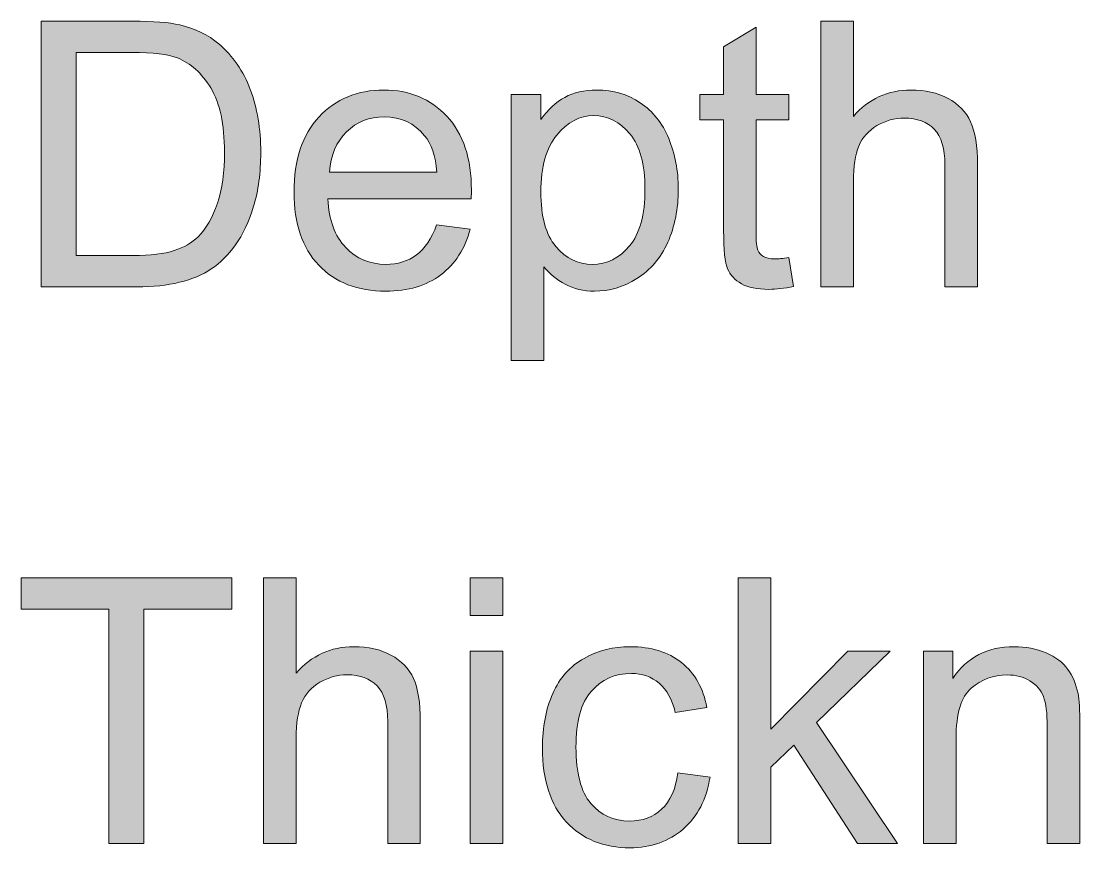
# Model space of a CAD drawing. Header units: inches. Extents: x 0.2 to 13, y -17.3 to -0.1.
# Drawn here: x 0.3106 to 0.7861, y -1.9678 to -1.5965 of the extents above; entities that cross this region are included whole.
import ezdxf

# ---------------------------------------------------------------- set-up
doc = ezdxf.new("R2010")
doc.units = ezdxf.units.IN
doc.header["$MEASUREMENT"] = 0
doc.layers.add('Layer 1', color=7, linetype='Continuous')

# ---------------------------------------------------------------- blocks, each defined once
blk = doc.blocks.new('block 8')
at = {"layer": 'Layer 1', "true_color": 0xffffff}
h = blk.add_hatch(color=7, dxfattribs=at)
h.dxf.hatch_style = 2
edge = h.paths.add_edge_path()
edge.add_spline(control_points=[(0.31951, -1.71581), (0.31951, -1.71581), (0.31951, -1.59651), (0.31951, -1.59651), (0.31951, -1.59651), (0.36061, -1.59651), (0.36061, -1.59651), (0.36989, -1.59651), (0.37697, -1.59708), (0.38185, -1.59822), (0.38869, -1.59979), (0.39452, -1.60264), (0.39935, -1.60676), (0.40564, -1.61208), (0.41035, -1.61888), (0.41347, -1.62715), (0.41659, -1.63542), (0.41815, -1.64488), (0.41815, -1.65551), (0.41815, -1.66457), (0.41709, -1.6726), (0.41497, -1.6796), (0.41286, -1.6866), (0.41014, -1.69239), (0.40683, -1.69697), (0.40352, -1.70156), (0.3999, -1.70517), (0.39597, -1.7078), (0.39204, -1.71043), (0.38729, -1.71242), (0.38173, -1.71378), (0.37617, -1.71514), (0.36978, -1.71581), (0.36256, -1.71581), (0.36256, -1.71581), (0.31951, -1.71581), (0.31951, -1.71581)], knot_values=[0, 0, 0, 0, 1, 1, 1, 2, 2, 2, 3, 3, 3, 4, 4, 4, 5, 5, 5, 6, 6, 6, 7, 7, 7, 8, 8, 8, 9, 9, 9, 10, 10, 10, 11, 11, 11, 12, 12, 12, 12], degree=3, periodic=1)
edge = h.paths.add_edge_path()
edge.add_spline(control_points=[(0.3353, -1.70173), (0.3353, -1.70173), (0.36077, -1.70173), (0.36077, -1.70173), (0.36864, -1.70173), (0.37481, -1.701), (0.37929, -1.69954), (0.38376, -1.69807), (0.38733, -1.69601), (0.38999, -1.69335), (0.39373, -1.68961), (0.39665, -1.68458), (0.39874, -1.67826), (0.40082, -1.67194), (0.40187, -1.66427), (0.40187, -1.65527), (0.40187, -1.64279), (0.39982, -1.6332), (0.39572, -1.6265), (0.39163, -1.6198), (0.38665, -1.61531), (0.38079, -1.61303), (0.37656, -1.6114), (0.36975, -1.61059), (0.36037, -1.61059), (0.36037, -1.61059), (0.3353, -1.61059), (0.3353, -1.61059), (0.3353, -1.61059), (0.3353, -1.70173), (0.3353, -1.70173)], knot_values=[0, 0, 0, 0, 1, 1, 1, 2, 2, 2, 3, 3, 3, 4, 4, 4, 5, 5, 5, 6, 6, 6, 7, 7, 7, 8, 8, 8, 9, 9, 9, 10, 10, 10, 10], degree=3, periodic=1)
h = blk.add_hatch(color=7, dxfattribs=at)
h.dxf.hatch_style = 2
edge = h.paths.add_edge_path()
edge.add_spline(control_points=[(0.66969, -1.71581), (0.66969, -1.71581), (0.66969, -1.59651), (0.66969, -1.59651), (0.66969, -1.59651), (0.68434, -1.59651), (0.68434, -1.59651), (0.68434, -1.59651), (0.68434, -1.63932), (0.68434, -1.63932), (0.69118, -1.6314), (0.6998, -1.62743), (0.71022, -1.62743), (0.71662, -1.62743), (0.72218, -1.6287), (0.7269, -1.63122), (0.73162, -1.63374), (0.735, -1.63723), (0.73703, -1.64168), (0.73907, -1.64612), (0.74009, -1.65258), (0.74009, -1.66104), (0.74009, -1.66104), (0.74009, -1.71581), (0.74009, -1.71581), (0.74009, -1.71581), (0.72544, -1.71581), (0.72544, -1.71581), (0.72544, -1.71581), (0.72544, -1.66104), (0.72544, -1.66104), (0.72544, -1.65372), (0.72385, -1.64839), (0.72068, -1.64505), (0.7175, -1.64172), (0.71301, -1.64005), (0.70721, -1.64005), (0.70287, -1.64005), (0.69878, -1.64117), (0.69496, -1.64343), (0.69113, -1.64568), (0.68841, -1.64873), (0.68678, -1.65258), (0.68515, -1.65643), (0.68434, -1.66175), (0.68434, -1.66853), (0.68434, -1.66853), (0.68434, -1.71581), (0.68434, -1.71581), (0.68434, -1.71581), (0.66969, -1.71581), (0.66969, -1.71581)], knot_values=[0, 0, 0, 0, 1, 1, 1, 2, 2, 2, 3, 3, 3, 4, 4, 4, 5, 5, 5, 6, 6, 6, 7, 7, 7, 8, 8, 8, 9, 9, 9, 10, 10, 10, 11, 11, 11, 12, 12, 12, 13, 13, 13, 14, 14, 14, 15, 15, 15, 16, 16, 16, 17, 17, 17, 17], degree=3, periodic=1)
h = blk.add_hatch(color=7, dxfattribs=at)
h.dxf.hatch_style = 2
edge = h.paths.add_edge_path()
edge.add_spline(control_points=[(0.65537, -1.70271), (0.65537, -1.70271), (0.65748, -1.71565), (0.65748, -1.71565), (0.65336, -1.71652), (0.64967, -1.71695), (0.64642, -1.71695), (0.6411, -1.71695), (0.63698, -1.71611), (0.63405, -1.71443), (0.63112, -1.71275), (0.62906, -1.71054), (0.62786, -1.7078), (0.62667, -1.70506), (0.62607, -1.69929), (0.62607, -1.6905), (0.62607, -1.6905), (0.62607, -1.64078), (0.62607, -1.64078), (0.62607, -1.64078), (0.61533, -1.64078), (0.61533, -1.64078), (0.61533, -1.64078), (0.61533, -1.62939), (0.61533, -1.62939), (0.61533, -1.62939), (0.62607, -1.62939), (0.62607, -1.62939), (0.62607, -1.62939), (0.62607, -1.60798), (0.62607, -1.60798), (0.62607, -1.60798), (0.64064, -1.5992), (0.64064, -1.5992), (0.64064, -1.5992), (0.64064, -1.62939), (0.64064, -1.62939), (0.64064, -1.62939), (0.65537, -1.62939), (0.65537, -1.62939), (0.65537, -1.62939), (0.65537, -1.64078), (0.65537, -1.64078), (0.65537, -1.64078), (0.64064, -1.64078), (0.64064, -1.64078), (0.64064, -1.64078), (0.64064, -1.69132), (0.64064, -1.69132), (0.64064, -1.6955), (0.6409, -1.69818), (0.64141, -1.69937), (0.64193, -1.70057), (0.64277, -1.70152), (0.64393, -1.70222), (0.6451, -1.70293), (0.64677, -1.70328), (0.64894, -1.70328), (0.65057, -1.70328), (0.65271, -1.70309), (0.65537, -1.70271)], knot_values=[0, 0, 0, 0, 1, 1, 1, 2, 2, 2, 3, 3, 3, 4, 4, 4, 5, 5, 5, 6, 6, 6, 7, 7, 7, 8, 8, 8, 9, 9, 9, 10, 10, 10, 11, 11, 11, 12, 12, 12, 13, 13, 13, 14, 14, 14, 15, 15, 15, 16, 16, 16, 17, 17, 17, 18, 18, 18, 19, 19, 19, 20, 20, 20, 20], degree=3, periodic=1)
h = blk.add_hatch(color=7, dxfattribs=at)
h.dxf.hatch_style = 2
edge = h.paths.add_edge_path()
edge.add_spline(control_points=[(0.49717, -1.68798), (0.49717, -1.68798), (0.5123, -1.68985), (0.5123, -1.68985), (0.50991, -1.6987), (0.50549, -1.70556), (0.49904, -1.71044), (0.49258, -1.71533), (0.48433, -1.71777), (0.4743, -1.71777), (0.46166, -1.71777), (0.45163, -1.71387), (0.44423, -1.70609), (0.43682, -1.6983), (0.43312, -1.68738), (0.43312, -1.67333), (0.43312, -1.65879), (0.43686, -1.64751), (0.44435, -1.63948), (0.45184, -1.63145), (0.46155, -1.62743), (0.47348, -1.62743), (0.48504, -1.62743), (0.49448, -1.63137), (0.5018, -1.63923), (0.50913, -1.6471), (0.51279, -1.65817), (0.51279, -1.67244), (0.51279, -1.67331), (0.51276, -1.67461), (0.51271, -1.67634), (0.51271, -1.67634), (0.44826, -1.67634), (0.44826, -1.67634), (0.4488, -1.68584), (0.45148, -1.69311), (0.45631, -1.69815), (0.46114, -1.7032), (0.46716, -1.70572), (0.47438, -1.70572), (0.47975, -1.70572), (0.48433, -1.70431), (0.48813, -1.70149), (0.49193, -1.69867), (0.49494, -1.69417), (0.49717, -1.68798)], knot_values=[0, 0, 0, 0, 1, 1, 1, 2, 2, 2, 3, 3, 3, 4, 4, 4, 5, 5, 5, 6, 6, 6, 7, 7, 7, 8, 8, 8, 9, 9, 9, 10, 10, 10, 11, 11, 11, 12, 12, 12, 13, 13, 13, 14, 14, 14, 15, 15, 15, 15], degree=3, periodic=1)
edge = h.paths.add_edge_path()
edge.add_spline(control_points=[(0.44907, -1.6643), (0.44907, -1.6643), (0.49733, -1.6643), (0.49733, -1.6643), (0.49668, -1.65703), (0.49483, -1.65158), (0.49179, -1.64794), (0.48713, -1.6423), (0.48108, -1.63948), (0.47365, -1.63948), (0.46692, -1.63948), (0.46126, -1.64173), (0.45668, -1.64623), (0.45209, -1.65074), (0.44956, -1.65676), (0.44907, -1.6643)], knot_values=[0, 0, 0, 0, 1, 1, 1, 2, 2, 2, 3, 3, 3, 4, 4, 4, 5, 5, 5, 5], degree=3, periodic=1)
h = blk.add_hatch(color=7, dxfattribs=at)
h.dxf.hatch_style = 2
edge = h.paths.add_edge_path()
edge.add_spline(control_points=[(0.53069, -1.74894), (0.53069, -1.74894), (0.53069, -1.62939), (0.53069, -1.62939), (0.53069, -1.62939), (0.54404, -1.62939), (0.54404, -1.62939), (0.54404, -1.62939), (0.54404, -1.64062), (0.54404, -1.64062), (0.54719, -1.63622), (0.55074, -1.63293), (0.5547, -1.63073), (0.55866, -1.62853), (0.56346, -1.62743), (0.56911, -1.62743), (0.57648, -1.62743), (0.58299, -1.62933), (0.58864, -1.63313), (0.59428, -1.63693), (0.59854, -1.64229), (0.60141, -1.6492), (0.60429, -1.65612), (0.60573, -1.6637), (0.60573, -1.67195), (0.60573, -1.68079), (0.60414, -1.68875), (0.60097, -1.69583), (0.59779, -1.70291), (0.59318, -1.70834), (0.58713, -1.71211), (0.58108, -1.71588), (0.57472, -1.71777), (0.56805, -1.71777), (0.56316, -1.71777), (0.55878, -1.71674), (0.5549, -1.71467), (0.55103, -1.71261), (0.54784, -1.71001), (0.54534, -1.70686), (0.54534, -1.70686), (0.54534, -1.74894), (0.54534, -1.74894), (0.54534, -1.74894), (0.53069, -1.74894), (0.53069, -1.74894)], knot_values=[0, 0, 0, 0, 1, 1, 1, 2, 2, 2, 3, 3, 3, 4, 4, 4, 5, 5, 5, 6, 6, 6, 7, 7, 7, 8, 8, 8, 9, 9, 9, 10, 10, 10, 11, 11, 11, 12, 12, 12, 13, 13, 13, 14, 14, 14, 15, 15, 15, 15], degree=3, periodic=1)
edge = h.paths.add_edge_path()
edge.add_spline(control_points=[(0.54396, -1.67309), (0.54396, -1.68421), (0.54621, -1.69243), (0.55071, -1.69775), (0.55522, -1.70306), (0.56067, -1.70572), (0.56707, -1.70572), (0.57358, -1.70572), (0.57916, -1.70297), (0.58379, -1.69746), (0.58843, -1.69196), (0.59075, -1.68342), (0.59075, -1.67187), (0.59075, -1.66085), (0.58849, -1.65261), (0.58396, -1.64713), (0.57943, -1.64165), (0.57402, -1.63891), (0.56772, -1.63891), (0.56148, -1.63891), (0.55596, -1.64183), (0.55116, -1.64766), (0.54636, -1.65349), (0.54396, -1.66197), (0.54396, -1.67309)], knot_values=[0, 0, 0, 0, 1, 1, 1, 2, 2, 2, 3, 3, 3, 4, 4, 4, 5, 5, 5, 6, 6, 6, 7, 7, 7, 8, 8, 8, 8], degree=3, periodic=1)
at = {"layer": 'Layer 1', "lineweight": 0}
for points, knots in [([(0.31951, -1.71581), (0.31951, -1.71581), (0.31951, -1.59651), (0.31951, -1.59651), (0.31951, -1.59651), (0.36061, -1.59651), (0.36061, -1.59651), (0.36989, -1.59651), (0.37697, -1.59708), (0.38185, -1.59822), (0.38869, -1.59979), (0.39452, -1.60264), (0.39935, -1.60676), (0.40564, -1.61208), (0.41035, -1.61888), (0.41347, -1.62715), (0.41659, -1.63542), (0.41815, -1.64488), (0.41815, -1.65551), (0.41815, -1.66457), (0.41709, -1.6726), (0.41497, -1.6796), (0.41286, -1.6866), (0.41014, -1.69239), (0.40683, -1.69697), (0.40352, -1.70156), (0.3999, -1.70517), (0.39597, -1.7078), (0.39204, -1.71043), (0.38729, -1.71242), (0.38173, -1.71378), (0.37617, -1.71514), (0.36978, -1.71581), (0.36256, -1.71581), (0.36256, -1.71581), (0.31951, -1.71581), (0.31951, -1.71581)], [0, 0, 0, 0, 1, 1, 1, 2, 2, 2, 3, 3, 3, 4, 4, 4, 5, 5, 5, 6, 6, 6, 7, 7, 7, 8, 8, 8, 9, 9, 9, 10, 10, 10, 11, 11, 11, 12, 12, 12, 12]), ([(0.66969, -1.71581), (0.66969, -1.71581), (0.66969, -1.59651), (0.66969, -1.59651), (0.66969, -1.59651), (0.68434, -1.59651), (0.68434, -1.59651), (0.68434, -1.59651), (0.68434, -1.63932), (0.68434, -1.63932), (0.69118, -1.6314), (0.6998, -1.62743), (0.71022, -1.62743), (0.71662, -1.62743), (0.72218, -1.6287), (0.7269, -1.63122), (0.73162, -1.63374), (0.735, -1.63723), (0.73703, -1.64168), (0.73907, -1.64612), (0.74009, -1.65258), (0.74009, -1.66104), (0.74009, -1.66104), (0.74009, -1.71581), (0.74009, -1.71581), (0.74009, -1.71581), (0.72544, -1.71581), (0.72544, -1.71581), (0.72544, -1.71581), (0.72544, -1.66104), (0.72544, -1.66104), (0.72544, -1.65372), (0.72385, -1.64839), (0.72068, -1.64505), (0.7175, -1.64172), (0.71301, -1.64005), (0.70721, -1.64005), (0.70287, -1.64005), (0.69878, -1.64117), (0.69496, -1.64343), (0.69113, -1.64568), (0.68841, -1.64873), (0.68678, -1.65258), (0.68515, -1.65643), (0.68434, -1.66175), (0.68434, -1.66853), (0.68434, -1.66853), (0.68434, -1.71581), (0.68434, -1.71581), (0.68434, -1.71581), (0.66969, -1.71581), (0.66969, -1.71581)], [0, 0, 0, 0, 1, 1, 1, 2, 2, 2, 3, 3, 3, 4, 4, 4, 5, 5, 5, 6, 6, 6, 7, 7, 7, 8, 8, 8, 9, 9, 9, 10, 10, 10, 11, 11, 11, 12, 12, 12, 13, 13, 13, 14, 14, 14, 15, 15, 15, 16, 16, 16, 17, 17, 17, 17]), ([(0.65537, -1.70271), (0.65537, -1.70271), (0.65748, -1.71565), (0.65748, -1.71565), (0.65336, -1.71652), (0.64967, -1.71695), (0.64642, -1.71695), (0.6411, -1.71695), (0.63698, -1.71611), (0.63405, -1.71443), (0.63112, -1.71275), (0.62906, -1.71054), (0.62786, -1.7078), (0.62667, -1.70506), (0.62607, -1.69929), (0.62607, -1.6905), (0.62607, -1.6905), (0.62607, -1.64078), (0.62607, -1.64078), (0.62607, -1.64078), (0.61533, -1.64078), (0.61533, -1.64078), (0.61533, -1.64078), (0.61533, -1.62939), (0.61533, -1.62939), (0.61533, -1.62939), (0.62607, -1.62939), (0.62607, -1.62939), (0.62607, -1.62939), (0.62607, -1.60798), (0.62607, -1.60798), (0.62607, -1.60798), (0.64064, -1.5992), (0.64064, -1.5992), (0.64064, -1.5992), (0.64064, -1.62939), (0.64064, -1.62939), (0.64064, -1.62939), (0.65537, -1.62939), (0.65537, -1.62939), (0.65537, -1.62939), (0.65537, -1.64078), (0.65537, -1.64078), (0.65537, -1.64078), (0.64064, -1.64078), (0.64064, -1.64078), (0.64064, -1.64078), (0.64064, -1.69132), (0.64064, -1.69132), (0.64064, -1.6955), (0.6409, -1.69818), (0.64141, -1.69937), (0.64193, -1.70057), (0.64277, -1.70152), (0.64393, -1.70222), (0.6451, -1.70293), (0.64677, -1.70328), (0.64894, -1.70328), (0.65057, -1.70328), (0.65271, -1.70309), (0.65537, -1.70271)], [0, 0, 0, 0, 1, 1, 1, 2, 2, 2, 3, 3, 3, 4, 4, 4, 5, 5, 5, 6, 6, 6, 7, 7, 7, 8, 8, 8, 9, 9, 9, 10, 10, 10, 11, 11, 11, 12, 12, 12, 13, 13, 13, 14, 14, 14, 15, 15, 15, 16, 16, 16, 17, 17, 17, 18, 18, 18, 19, 19, 19, 20, 20, 20, 20]), ([(0.3353, -1.70173), (0.3353, -1.70173), (0.36077, -1.70173), (0.36077, -1.70173), (0.36864, -1.70173), (0.37481, -1.701), (0.37929, -1.69954), (0.38376, -1.69807), (0.38733, -1.69601), (0.38999, -1.69335), (0.39373, -1.68961), (0.39665, -1.68458), (0.39874, -1.67826), (0.40082, -1.67194), (0.40187, -1.66427), (0.40187, -1.65527), (0.40187, -1.64279), (0.39982, -1.6332), (0.39572, -1.6265), (0.39163, -1.6198), (0.38665, -1.61531), (0.38079, -1.61303), (0.37656, -1.6114), (0.36975, -1.61059), (0.36037, -1.61059), (0.36037, -1.61059), (0.3353, -1.61059), (0.3353, -1.61059), (0.3353, -1.61059), (0.3353, -1.70173), (0.3353, -1.70173)], [0, 0, 0, 0, 1, 1, 1, 2, 2, 2, 3, 3, 3, 4, 4, 4, 5, 5, 5, 6, 6, 6, 7, 7, 7, 8, 8, 8, 9, 9, 9, 10, 10, 10, 10]), ([(0.49717, -1.68798), (0.49717, -1.68798), (0.5123, -1.68985), (0.5123, -1.68985), (0.50991, -1.6987), (0.50549, -1.70556), (0.49904, -1.71044), (0.49258, -1.71533), (0.48433, -1.71777), (0.4743, -1.71777), (0.46166, -1.71777), (0.45163, -1.71387), (0.44423, -1.70609), (0.43682, -1.6983), (0.43312, -1.68738), (0.43312, -1.67333), (0.43312, -1.65879), (0.43686, -1.64751), (0.44435, -1.63948), (0.45184, -1.63145), (0.46155, -1.62743), (0.47348, -1.62743), (0.48504, -1.62743), (0.49448, -1.63137), (0.5018, -1.63923), (0.50913, -1.6471), (0.51279, -1.65817), (0.51279, -1.67244), (0.51279, -1.67331), (0.51276, -1.67461), (0.51271, -1.67634), (0.51271, -1.67634), (0.44826, -1.67634), (0.44826, -1.67634), (0.4488, -1.68584), (0.45148, -1.69311), (0.45631, -1.69815), (0.46114, -1.7032), (0.46716, -1.70572), (0.47438, -1.70572), (0.47975, -1.70572), (0.48433, -1.70431), (0.48813, -1.70149), (0.49193, -1.69867), (0.49494, -1.69417), (0.49717, -1.68798)], [0, 0, 0, 0, 1, 1, 1, 2, 2, 2, 3, 3, 3, 4, 4, 4, 5, 5, 5, 6, 6, 6, 7, 7, 7, 8, 8, 8, 9, 9, 9, 10, 10, 10, 11, 11, 11, 12, 12, 12, 13, 13, 13, 14, 14, 14, 15, 15, 15, 15]), ([(0.53069, -1.74894), (0.53069, -1.74894), (0.53069, -1.62939), (0.53069, -1.62939), (0.53069, -1.62939), (0.54404, -1.62939), (0.54404, -1.62939), (0.54404, -1.62939), (0.54404, -1.64062), (0.54404, -1.64062), (0.54719, -1.63622), (0.55074, -1.63293), (0.5547, -1.63073), (0.55866, -1.62853), (0.56346, -1.62743), (0.56911, -1.62743), (0.57648, -1.62743), (0.58299, -1.62933), (0.58864, -1.63313), (0.59428, -1.63693), (0.59854, -1.64229), (0.60141, -1.6492), (0.60429, -1.65612), (0.60573, -1.6637), (0.60573, -1.67195), (0.60573, -1.68079), (0.60414, -1.68875), (0.60097, -1.69583), (0.59779, -1.70291), (0.59318, -1.70834), (0.58713, -1.71211), (0.58108, -1.71588), (0.57472, -1.71777), (0.56805, -1.71777), (0.56316, -1.71777), (0.55878, -1.71674), (0.5549, -1.71467), (0.55103, -1.71261), (0.54784, -1.71001), (0.54534, -1.70686), (0.54534, -1.70686), (0.54534, -1.74894), (0.54534, -1.74894), (0.54534, -1.74894), (0.53069, -1.74894), (0.53069, -1.74894)], [0, 0, 0, 0, 1, 1, 1, 2, 2, 2, 3, 3, 3, 4, 4, 4, 5, 5, 5, 6, 6, 6, 7, 7, 7, 8, 8, 8, 9, 9, 9, 10, 10, 10, 11, 11, 11, 12, 12, 12, 13, 13, 13, 14, 14, 14, 15, 15, 15, 15]), ([(0.44907, -1.6643), (0.44907, -1.6643), (0.49733, -1.6643), (0.49733, -1.6643), (0.49668, -1.65703), (0.49483, -1.65158), (0.49179, -1.64794), (0.48713, -1.6423), (0.48108, -1.63948), (0.47365, -1.63948), (0.46692, -1.63948), (0.46126, -1.64173), (0.45668, -1.64623), (0.45209, -1.65074), (0.44956, -1.65676), (0.44907, -1.6643)], [0, 0, 0, 0, 1, 1, 1, 2, 2, 2, 3, 3, 3, 4, 4, 4, 5, 5, 5, 5]), ([(0.54396, -1.67309), (0.54396, -1.68421), (0.54621, -1.69243), (0.55071, -1.69775), (0.55522, -1.70306), (0.56067, -1.70572), (0.56707, -1.70572), (0.57358, -1.70572), (0.57916, -1.70297), (0.58379, -1.69746), (0.58843, -1.69196), (0.59075, -1.68342), (0.59075, -1.67187), (0.59075, -1.66085), (0.58849, -1.65261), (0.58396, -1.64713), (0.57943, -1.64165), (0.57402, -1.63891), (0.56772, -1.63891), (0.56148, -1.63891), (0.55596, -1.64183), (0.55116, -1.64766), (0.54636, -1.65349), (0.54396, -1.66197), (0.54396, -1.67309)], [0, 0, 0, 0, 1, 1, 1, 2, 2, 2, 3, 3, 3, 4, 4, 4, 5, 5, 5, 6, 6, 6, 7, 7, 7, 8, 8, 8, 8])]:
    blk.add_open_spline(points, degree=3, knots=knots, dxfattribs=at)
blk = doc.blocks.new('block 9')
at = {"layer": 'Layer 1', "true_color": 0xffffff}
h = blk.add_hatch(color=7, dxfattribs=at)
h.dxf.hatch_style = 2
h.paths.add_polyline_path([(0.34987, -1.96581), (0.34987, -1.86059), (0.31056, -1.86059), (0.31056, -1.84651), (0.40512, -1.84651), (0.40512, -1.86059), (0.36565, -1.86059), (0.36565, -1.96581)])
h = blk.add_hatch(color=7, dxfattribs=at)
h.dxf.hatch_style = 2
edge = h.paths.add_edge_path()
edge.add_spline(control_points=[(0.41945, -1.96581), (0.41945, -1.96581), (0.41945, -1.84651), (0.41945, -1.84651), (0.41945, -1.84651), (0.4341, -1.84651), (0.4341, -1.84651), (0.4341, -1.84651), (0.4341, -1.88932), (0.4341, -1.88932), (0.44093, -1.8814), (0.44956, -1.87743), (0.45997, -1.87743), (0.46638, -1.87743), (0.47194, -1.8787), (0.47666, -1.88122), (0.48138, -1.88374), (0.48475, -1.88723), (0.48679, -1.89168), (0.48882, -1.89612), (0.48984, -1.90258), (0.48984, -1.91104), (0.48984, -1.91104), (0.48984, -1.96581), (0.48984, -1.96581), (0.48984, -1.96581), (0.47519, -1.96581), (0.47519, -1.96581), (0.47519, -1.96581), (0.47519, -1.91104), (0.47519, -1.91104), (0.47519, -1.90372), (0.47361, -1.89839), (0.47043, -1.89505), (0.46726, -1.89172), (0.46277, -1.89005), (0.45696, -1.89005), (0.45262, -1.89005), (0.44854, -1.89117), (0.44472, -1.89343), (0.44089, -1.89568), (0.43816, -1.89873), (0.43654, -1.90258), (0.43491, -1.90643), (0.4341, -1.91175), (0.4341, -1.91853), (0.4341, -1.91853), (0.4341, -1.96581), (0.4341, -1.96581), (0.4341, -1.96581), (0.41945, -1.96581), (0.41945, -1.96581)], knot_values=[0, 0, 0, 0, 1, 1, 1, 2, 2, 2, 3, 3, 3, 4, 4, 4, 5, 5, 5, 6, 6, 6, 7, 7, 7, 8, 8, 8, 9, 9, 9, 10, 10, 10, 11, 11, 11, 12, 12, 12, 13, 13, 13, 14, 14, 14, 15, 15, 15, 16, 16, 16, 17, 17, 17, 17], degree=3, periodic=1)
h = blk.add_hatch(color=7, dxfattribs=at)
h.dxf.hatch_style = 2
h.paths.add_polyline_path([(0.51222, -1.86336), (0.51222, -1.84651), (0.52687, -1.84651), (0.52687, -1.86336)])
h.paths.add_polyline_path([(0.51222, -1.96581), (0.51222, -1.87939), (0.52687, -1.87939), (0.52687, -1.96581)])
h = blk.add_hatch(color=7, dxfattribs=at)
h.dxf.hatch_style = 2
h.paths.add_polyline_path([(0.63258, -1.96581), (0.63258, -1.84651), (0.64723, -1.84651), (0.64723, -1.91454), (0.6819, -1.87939), (0.70086, -1.87939), (0.66782, -1.91145), (0.7042, -1.96581), (0.68613, -1.96581), (0.65757, -1.92162), (0.64723, -1.93155), (0.64723, -1.96581)])
h = blk.add_hatch(color=7, dxfattribs=at)
h.dxf.hatch_style = 2
edge = h.paths.add_edge_path()
edge.add_spline(control_points=[(0.60556, -1.93416), (0.60556, -1.93416), (0.61997, -1.93603), (0.61997, -1.93603), (0.61839, -1.94596), (0.61437, -1.95373), (0.60788, -1.95934), (0.6014, -1.96496), (0.59344, -1.96777), (0.584, -1.96777), (0.57217, -1.96777), (0.56266, -1.9639), (0.55547, -1.95617), (0.54829, -1.94844), (0.54469, -1.93736), (0.54469, -1.92293), (0.54469, -1.91359), (0.54624, -1.90543), (0.54933, -1.89843), (0.55242, -1.89143), (0.55713, -1.88618), (0.56345, -1.88268), (0.56977, -1.87918), (0.57665, -1.87743), (0.58408, -1.87743), (0.59347, -1.87743), (0.60114, -1.87981), (0.60711, -1.88456), (0.61308, -1.8893), (0.6169, -1.89604), (0.61858, -1.90478), (0.61858, -1.90478), (0.60434, -1.90698), (0.60434, -1.90698), (0.60299, -1.90117), (0.60059, -1.8968), (0.59714, -1.89387), (0.5937, -1.89094), (0.58953, -1.88948), (0.58465, -1.88948), (0.57727, -1.88948), (0.57128, -1.89212), (0.56666, -1.89741), (0.56205, -1.9027), (0.55975, -1.91107), (0.55975, -1.92252), (0.55975, -1.93413), (0.56197, -1.94257), (0.56642, -1.94783), (0.57087, -1.95309), (0.57667, -1.95572), (0.58384, -1.95572), (0.58959, -1.95572), (0.59439, -1.95396), (0.59824, -1.95043), (0.60209, -1.94691), (0.60453, -1.94148), (0.60556, -1.93416)], knot_values=[0, 0, 0, 0, 1, 1, 1, 2, 2, 2, 3, 3, 3, 4, 4, 4, 5, 5, 5, 6, 6, 6, 7, 7, 7, 8, 8, 8, 9, 9, 9, 10, 10, 10, 11, 11, 11, 12, 12, 12, 13, 13, 13, 14, 14, 14, 15, 15, 15, 16, 16, 16, 17, 17, 17, 18, 18, 18, 19, 19, 19, 19], degree=3, periodic=1)
h = blk.add_hatch(color=7, dxfattribs=at)
h.dxf.hatch_style = 2
edge = h.paths.add_edge_path()
edge.add_spline(control_points=[(0.71583, -1.96581), (0.71583, -1.96581), (0.71583, -1.87939), (0.71583, -1.87939), (0.71583, -1.87939), (0.72902, -1.87939), (0.72902, -1.87939), (0.72902, -1.87939), (0.72902, -1.89168), (0.72902, -1.89168), (0.73537, -1.88218), (0.74453, -1.87743), (0.75652, -1.87743), (0.76173, -1.87743), (0.76652, -1.87837), (0.77089, -1.88024), (0.77525, -1.88211), (0.77852, -1.88457), (0.78069, -1.88761), (0.78286, -1.89065), (0.78438, -1.89425), (0.78525, -1.89843), (0.78579, -1.90114), (0.78606, -1.90589), (0.78606, -1.91267), (0.78606, -1.91267), (0.78606, -1.96581), (0.78606, -1.96581), (0.78606, -1.96581), (0.77142, -1.96581), (0.77142, -1.96581), (0.77142, -1.96581), (0.77142, -1.91324), (0.77142, -1.91324), (0.77142, -1.90727), (0.77085, -1.90281), (0.76971, -1.89985), (0.76857, -1.8969), (0.76655, -1.89454), (0.76364, -1.89277), (0.76074, -1.89101), (0.75734, -1.89013), (0.75343, -1.89013), (0.74719, -1.89013), (0.74181, -1.89211), (0.73728, -1.89607), (0.73275, -1.90003), (0.73048, -1.90755), (0.73048, -1.91861), (0.73048, -1.91861), (0.73048, -1.96581), (0.73048, -1.96581), (0.73048, -1.96581), (0.71583, -1.96581), (0.71583, -1.96581)], knot_values=[0, 0, 0, 0, 1, 1, 1, 2, 2, 2, 3, 3, 3, 4, 4, 4, 5, 5, 5, 6, 6, 6, 7, 7, 7, 8, 8, 8, 9, 9, 9, 10, 10, 10, 11, 11, 11, 12, 12, 12, 13, 13, 13, 14, 14, 14, 15, 15, 15, 16, 16, 16, 17, 17, 17, 18, 18, 18, 18], degree=3, periodic=1)
at = {"layer": 'Layer 1', "lineweight": 0}
for points in [[(0.34987, -1.96581), (0.34987, -1.86059), (0.31056, -1.86059), (0.31056, -1.84651), (0.40512, -1.84651), (0.40512, -1.86059), (0.36565, -1.86059), (0.36565, -1.96581), (0.34987, -1.96581)], [(0.51222, -1.86336), (0.51222, -1.84651), (0.52687, -1.84651), (0.52687, -1.86336), (0.51222, -1.86336)], [(0.63258, -1.96581), (0.63258, -1.84651), (0.64723, -1.84651), (0.64723, -1.91454), (0.6819, -1.87939), (0.70086, -1.87939), (0.66782, -1.91145), (0.7042, -1.96581), (0.68613, -1.96581), (0.65757, -1.92162), (0.64723, -1.93155), (0.64723, -1.96581), (0.63258, -1.96581)], [(0.51222, -1.96581), (0.51222, -1.87939), (0.52687, -1.87939), (0.52687, -1.96581), (0.51222, -1.96581)]]:
    blk.add_lwpolyline(points, dxfattribs=at)
for points, knots in [([(0.41945, -1.96581), (0.41945, -1.96581), (0.41945, -1.84651), (0.41945, -1.84651), (0.41945, -1.84651), (0.4341, -1.84651), (0.4341, -1.84651), (0.4341, -1.84651), (0.4341, -1.88932), (0.4341, -1.88932), (0.44093, -1.8814), (0.44956, -1.87743), (0.45997, -1.87743), (0.46638, -1.87743), (0.47194, -1.8787), (0.47666, -1.88122), (0.48138, -1.88374), (0.48475, -1.88723), (0.48679, -1.89168), (0.48882, -1.89612), (0.48984, -1.90258), (0.48984, -1.91104), (0.48984, -1.91104), (0.48984, -1.96581), (0.48984, -1.96581), (0.48984, -1.96581), (0.47519, -1.96581), (0.47519, -1.96581), (0.47519, -1.96581), (0.47519, -1.91104), (0.47519, -1.91104), (0.47519, -1.90372), (0.47361, -1.89839), (0.47043, -1.89505), (0.46726, -1.89172), (0.46277, -1.89005), (0.45696, -1.89005), (0.45262, -1.89005), (0.44854, -1.89117), (0.44472, -1.89343), (0.44089, -1.89568), (0.43816, -1.89873), (0.43654, -1.90258), (0.43491, -1.90643), (0.4341, -1.91175), (0.4341, -1.91853), (0.4341, -1.91853), (0.4341, -1.96581), (0.4341, -1.96581), (0.4341, -1.96581), (0.41945, -1.96581), (0.41945, -1.96581)], [0, 0, 0, 0, 1, 1, 1, 2, 2, 2, 3, 3, 3, 4, 4, 4, 5, 5, 5, 6, 6, 6, 7, 7, 7, 8, 8, 8, 9, 9, 9, 10, 10, 10, 11, 11, 11, 12, 12, 12, 13, 13, 13, 14, 14, 14, 15, 15, 15, 16, 16, 16, 17, 17, 17, 17]), ([(0.60556, -1.93416), (0.60556, -1.93416), (0.61997, -1.93603), (0.61997, -1.93603), (0.61839, -1.94596), (0.61437, -1.95373), (0.60788, -1.95934), (0.6014, -1.96496), (0.59344, -1.96777), (0.584, -1.96777), (0.57217, -1.96777), (0.56266, -1.9639), (0.55547, -1.95617), (0.54829, -1.94844), (0.54469, -1.93736), (0.54469, -1.92293), (0.54469, -1.91359), (0.54624, -1.90543), (0.54933, -1.89843), (0.55242, -1.89143), (0.55713, -1.88618), (0.56345, -1.88268), (0.56977, -1.87918), (0.57665, -1.87743), (0.58408, -1.87743), (0.59347, -1.87743), (0.60114, -1.87981), (0.60711, -1.88456), (0.61308, -1.8893), (0.6169, -1.89604), (0.61858, -1.90478), (0.61858, -1.90478), (0.60434, -1.90698), (0.60434, -1.90698), (0.60299, -1.90117), (0.60059, -1.8968), (0.59714, -1.89387), (0.5937, -1.89094), (0.58953, -1.88948), (0.58465, -1.88948), (0.57727, -1.88948), (0.57128, -1.89212), (0.56666, -1.89741), (0.56205, -1.9027), (0.55975, -1.91107), (0.55975, -1.92252), (0.55975, -1.93413), (0.56197, -1.94257), (0.56642, -1.94783), (0.57087, -1.95309), (0.57667, -1.95572), (0.58384, -1.95572), (0.58959, -1.95572), (0.59439, -1.95396), (0.59824, -1.95043), (0.60209, -1.94691), (0.60453, -1.94148), (0.60556, -1.93416)], [0, 0, 0, 0, 1, 1, 1, 2, 2, 2, 3, 3, 3, 4, 4, 4, 5, 5, 5, 6, 6, 6, 7, 7, 7, 8, 8, 8, 9, 9, 9, 10, 10, 10, 11, 11, 11, 12, 12, 12, 13, 13, 13, 14, 14, 14, 15, 15, 15, 16, 16, 16, 17, 17, 17, 18, 18, 18, 19, 19, 19, 19]), ([(0.71583, -1.96581), (0.71583, -1.96581), (0.71583, -1.87939), (0.71583, -1.87939), (0.71583, -1.87939), (0.72902, -1.87939), (0.72902, -1.87939), (0.72902, -1.87939), (0.72902, -1.89168), (0.72902, -1.89168), (0.73537, -1.88218), (0.74453, -1.87743), (0.75652, -1.87743), (0.76173, -1.87743), (0.76652, -1.87837), (0.77089, -1.88024), (0.77525, -1.88211), (0.77852, -1.88457), (0.78069, -1.88761), (0.78286, -1.89065), (0.78438, -1.89425), (0.78525, -1.89843), (0.78579, -1.90114), (0.78606, -1.90589), (0.78606, -1.91267), (0.78606, -1.91267), (0.78606, -1.96581), (0.78606, -1.96581), (0.78606, -1.96581), (0.77142, -1.96581), (0.77142, -1.96581), (0.77142, -1.96581), (0.77142, -1.91324), (0.77142, -1.91324), (0.77142, -1.90727), (0.77085, -1.90281), (0.76971, -1.89985), (0.76857, -1.8969), (0.76655, -1.89454), (0.76364, -1.89277), (0.76074, -1.89101), (0.75734, -1.89013), (0.75343, -1.89013), (0.74719, -1.89013), (0.74181, -1.89211), (0.73728, -1.89607), (0.73275, -1.90003), (0.73048, -1.90755), (0.73048, -1.91861), (0.73048, -1.91861), (0.73048, -1.96581), (0.73048, -1.96581), (0.73048, -1.96581), (0.71583, -1.96581), (0.71583, -1.96581)], [0, 0, 0, 0, 1, 1, 1, 2, 2, 2, 3, 3, 3, 4, 4, 4, 5, 5, 5, 6, 6, 6, 7, 7, 7, 8, 8, 8, 9, 9, 9, 10, 10, 10, 11, 11, 11, 12, 12, 12, 13, 13, 13, 14, 14, 14, 15, 15, 15, 16, 16, 16, 17, 17, 17, 18, 18, 18, 18])]:
    blk.add_open_spline(points, degree=3, knots=knots, dxfattribs=at)
blk = doc.blocks.new('block 2')
at = {"layer": 'Layer 1'}
for name in ['block 8', 'block 9']:
    blk.add_blockref(name, (0, 0), dxfattribs=at)

msp = doc.modelspace()

# ---------------------------------------------------------------- block references
at = {"layer": 'Layer 1'}
msp.add_blockref('block 2', (0, 0), dxfattribs=at)

doc.saveas('drawing.dxf')
